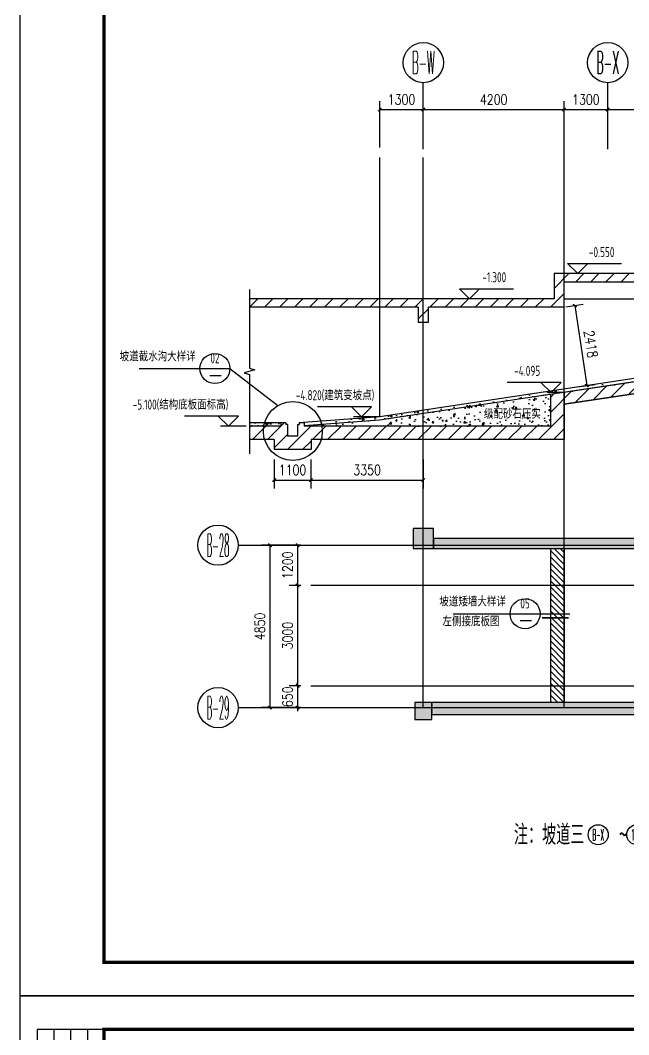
# Model space of a CAD drawing. Header units: millimetres. Extents: x -41781 to 68020, y 189188 to 426788.
# Drawn here: x -16080 to 2068, y 366231 to 396509 of the extents above; entities that cross this region are included whole.
import ezdxf
from ezdxf.enums import TextEntityAlignment as Align

# ---------------------------------------------------------------- set-up
doc = ezdxf.new("R2010")
doc.units = ezdxf.units.MM
doc.header["$LTSCALE"] = 1000
doc.header["$PDMODE"] = 35
doc.header["$PDSIZE"] = 200
for name, color, linetype in [('AXIS', 3, 'Continuous'), ('B-TEXT', 3, 'Continuous'), ('COLU', 7, 'Continuous'), ('HATCH', 7, 'Continuous'), ('h填实-柱墙', 254, 'Continuous'), ('h斜线-墙', 7, 'Continuous'), ('L-AXIS', 3, 'Continuous'), ('L-dote', 253, 'Continuous'), ('TEXT', 7, 'Continuous'), ('WALL', 3, 'Continuous'), ('图框', 4, 'Continuous')]:
    doc.layers.add(name, color=color, linetype=linetype)
doc.styles.add('_TCH_AXIS', font='COMPLEX', dxfattribs={"bigfont": 'GBCBIG'})
doc.styles.add('COMPLEX', font='tssdeng.shx', dxfattribs={"width": 0.7, "bigfont": 'tssdchn.shx'})
doc.styles.add('DIM_FONT', font='SIMPLEX.shx', dxfattribs={"width": 0.8})
doc.styles.add('TSSD_Label', font='Tssdeng.shx', dxfattribs={"width": 0.7, "bigfont": 'hztxt.shx'})
doc.styles.add('TSSD_REIN', font='Tssdeng.shx', dxfattribs={"width": 0.7, "bigfont": 'hztxt.shx'})
doc.dimstyles.new('DIMN', dxfattribs={"dimtxt": 300, "dimasz": 100, "dimexe": 250, "dimexo": 300, "dimgap": 150, "dimtad": 1, "dimdec": 0, "dimzin": 0, "dimdsep": 46, "dimtxsty": 'DIM_FONT', "dimblk": 'ARCHTICK', "dimcen": 0.09, "dimclrt": 7, "dimazin": 2, "dimtfac": 1, "dimtdec": 0, "dimtix": 1, "dimtmove": 2, "dimatfit": 3, "dimfxl": 1, "dimtolj": 1, "dimtzin": 0, "dimarcsym": 0})
pattern_1 = [(45, (-2006.8, 955.92), (-224.5064, 224.5064), [])]
pattern_2 = [(50, (-2006.8, 955.9), (546.554, -47.81726), [57.15, -628.65]), (355, (-2006.8, 955.9), (-105.7285, 573.1699), [45.72, -502.92]), (100.451, (-1961.25, 951.94), (440.8275, 525.35006), [48.57, -534.27]), (46.1842, (-2006.8, 1108.3), (813.2371, -126.127), [85.725, -942.975]), (96.6356, (-1939, 1097.8), (712.2127, 742.2767), [72.855, -801.405]), (351.184, (-2006.8, 1108.3), (712.2138, 742.2754), [68.58, -754.38]), (21, (-1930.6, 1070.2), (454.84464, -306.79656), [57.15, -628.65]), (326, (-1930.6, 1070.2), (185.4061, 552.5639), [45.72, -502.92]), (71.4514, (-1892.7, 1044.65), (640.2495, 245.7686), [48.57, -534.27]), (37.5, (-2006.8, 955.92), (9.26581, 253.66512), [0, -496.824, 0, -510.54, 0, -504.825]), (7.5, (-2006.8, 955.92), (200.45899, 300.54172), [0, -291.084, 0, -485.394, 0, -192.405]), (327.5, (-2176.72, 955.92), (406.77179, -17.18623), [0, -190.5, 0, -594.36, 0, -788.67]), (317.5, (-2252.92, 955.92), (444.38754, 76.27947), [0, -247.65, 0, -394.716, 0, -560.07])]

# ---------------------------------------------------------------- blocks, each defined once
blk = doc.blocks.new('A$C35F87531')
at = {"layer": '图框'}
for p, q in [((500, 58400), (500, 43400)), ((2500, 58400), (500, 58400)), ((1000, 58400), (1000, 43400)), ((1500, 58400), (1500, 43400)), ((2000, 58400), (2000, 43400))]:
    blk.add_line(p, q, dxfattribs=at)
blk.add_lwpolyline([(0, 0), (0, 59400), (84100, 59400), (84100, 0)], close=True, dxfattribs=at)
at = {"layer": '图框', "const_width": 100}
blk.add_lwpolyline([(2500, 1000), (83100, 1000), (83100, 58400), (2500, 58400)], close=True, dxfattribs=at)
blk = doc.blocks.new('_ArchTick')
at = {"color": 0, "linetype": 'ByBlock', "const_width": 0.4}
blk.add_lwpolyline([(-0.5, -0.5), (0.5, 0.5)], dxfattribs=at)
blk = doc.blocks.new('*D46')
at = {"layer": 'AXIS', "color": 0, "linetype": 'ByBlock', "lineweight": -2}
for p, q in [((-4059, 392711), (-4059, 394094)), ((141, 392711), (141, 394094)), ((-4059, 393844), (141, 393844))]:
    blk.add_line(p, q, dxfattribs=at)
at = {"layer": 'Defpoints', "color": 0, "linetype": 'ByBlock'}
for p in [(141, 393844), (-4059, 392411), (141, 392411)]:
    blk.add_point(p, dxfattribs=at)
at = {"layer": 'AXIS', "color": 0, "linetype": 'ByBlock', "lineweight": -2, "xscale": 100, "yscale": 100, "zscale": 100, "rotation": 180}
blk.add_blockref('_ArchTick', (-4059, 393844), dxfattribs=at)
at = {"layer": 'AXIS', "color": 0, "linetype": 'ByBlock', "lineweight": -2, "xscale": 100, "yscale": 100, "zscale": 100}
blk.add_blockref('_ArchTick', (141, 393844), dxfattribs=at)
at = {"layer": 'AXIS', "color": 7, "linetype": 'ByBlock', "insert": (-1959, 394144), "char_height": 300, "attachment_point": 5, "style": 'DIM_FONT'}
blk.add_mtext('\\A1;4200', dxfattribs=at)
blk = doc.blocks.new('_AXISO')
blk.add_circle((0, 0), 0.5)
at = {"layer": 'B-TEXT', "style": 'COMPLEX', "width": 1.450893}
blk.add_attdef('A', text='', height=0.56, dxfattribs=at).set_placement((0.249375, -0.28), (0.749375, -0.28), align=Align.FIT)
blk = doc.blocks.new('*D52')
at = {"layer": 'AXIS', "color": 0, "linetype": 'ByBlock', "lineweight": -2}
for p, q in [((1441, 392711), (1441, 394094)), ((4891, 392711), (4891, 394094)), ((1441, 393844), (4891, 393844))]:
    blk.add_line(p, q, dxfattribs=at)
at = {"layer": 'Defpoints', "color": 0, "linetype": 'ByBlock'}
for p in [(4891, 393844), (1441, 392411), (4891, 392411)]:
    blk.add_point(p, dxfattribs=at)
at = {"layer": 'AXIS', "color": 0, "linetype": 'ByBlock', "lineweight": -2, "xscale": 100, "yscale": 100, "zscale": 100, "rotation": 180}
blk.add_blockref('_ArchTick', (1441, 393844), dxfattribs=at)
at = {"layer": 'AXIS', "color": 0, "linetype": 'ByBlock', "lineweight": -2, "xscale": 100, "yscale": 100, "zscale": 100}
blk.add_blockref('_ArchTick', (4891, 393844), dxfattribs=at)
at = {"layer": 'AXIS', "color": 7, "linetype": 'ByBlock', "insert": (3166, 394144), "char_height": 300, "attachment_point": 5, "style": 'DIM_FONT'}
blk.add_mtext('\\A1;3450', dxfattribs=at)
blk = doc.blocks.new('*D53')
at = {"layer": 'AXIS', "color": 0, "linetype": 'ByBlock', "lineweight": -2}
for p, q in [((-7917, 380843), (-8884, 380843)), ((-8634, 380843), (-8634, 375993)), ((-7917, 375993), (-8884, 375993))]:
    blk.add_line(p, q, dxfattribs=at)
at = {"layer": 'Defpoints', "color": 0, "linetype": 'ByBlock'}
for p in [(-7617, 380843), (-8634, 375993), (-7617, 375993)]:
    blk.add_point(p, dxfattribs=at)
at = {"layer": 'AXIS', "color": 0, "linetype": 'ByBlock', "lineweight": -2, "xscale": 100, "yscale": 100, "zscale": 100}
for p, rotation in [((-8634, 380843), 90), ((-8634, 375993), 270)]:
    blk.add_blockref('_ArchTick', p, dxfattribs=dict(at, rotation=rotation))
at = {"layer": 'AXIS', "color": 7, "linetype": 'ByBlock', "insert": (-8934, 378418), "char_height": 300, "attachment_point": 5, "rotation": 90, "style": 'DIM_FONT'}
blk.add_mtext('\\A1;4850', dxfattribs=at)
blk = doc.blocks.new('*D54')
at = {"layer": 'AXIS', "color": 0, "linetype": 'ByBlock', "lineweight": -2}
for p, q in [((141, 392711), (141, 394094)), ((1441, 392711), (1441, 394094)), ((141, 393844), (1441, 393844))]:
    blk.add_line(p, q, dxfattribs=at)
at = {"layer": 'Defpoints', "color": 0, "linetype": 'ByBlock'}
for p in [(1441, 393844), (141, 392411), (1441, 392411)]:
    blk.add_point(p, dxfattribs=at)
at = {"layer": 'AXIS', "color": 0, "linetype": 'ByBlock', "lineweight": -2, "xscale": 100, "yscale": 100, "zscale": 100, "rotation": 180}
blk.add_blockref('_ArchTick', (141, 393844), dxfattribs=at)
at = {"layer": 'AXIS', "color": 0, "linetype": 'ByBlock', "lineweight": -2, "xscale": 100, "yscale": 100, "zscale": 100}
blk.add_blockref('_ArchTick', (1441, 393844), dxfattribs=at)
at = {"layer": 'AXIS', "color": 7, "linetype": 'ByBlock', "insert": (791, 394144), "char_height": 300, "attachment_point": 5, "style": 'DIM_FONT'}
blk.add_mtext('\\A1;1300', dxfattribs=at)
blk = doc.blocks.new('*D55')
at = {"layer": 'AXIS', "color": 0, "linetype": 'ByBlock', "lineweight": -2}
for p, q in [((-5359, 392711), (-5359, 394094)), ((-4059, 392711), (-4059, 394094)), ((-5359, 393844), (-4059, 393844))]:
    blk.add_line(p, q, dxfattribs=at)
at = {"layer": 'Defpoints', "color": 0, "linetype": 'ByBlock'}
for p in [(-4059, 393844), (-5359, 392411), (-4059, 392411)]:
    blk.add_point(p, dxfattribs=at)
at = {"layer": 'AXIS', "color": 0, "linetype": 'ByBlock', "lineweight": -2, "xscale": 100, "yscale": 100, "zscale": 100, "rotation": 180}
blk.add_blockref('_ArchTick', (-5359, 393844), dxfattribs=at)
at = {"layer": 'AXIS', "color": 0, "linetype": 'ByBlock', "lineweight": -2, "xscale": 100, "yscale": 100, "zscale": 100}
blk.add_blockref('_ArchTick', (-4059, 393844), dxfattribs=at)
at = {"layer": 'AXIS', "color": 7, "linetype": 'ByBlock', "insert": (-4709, 394144), "char_height": 300, "attachment_point": 5, "style": 'DIM_FONT'}
blk.add_mtext('\\A1;1300', dxfattribs=at)
blk = doc.blocks.new('*D56')
at = {"layer": 'AXIS', "color": 0, "linetype": 'ByBlock', "lineweight": -2}
for p, q in [((-8509, 383397), (-8509, 382537)), ((-7409, 383397), (-7409, 382537)), ((-8509, 382787), (-7409, 382787))]:
    blk.add_line(p, q, dxfattribs=at)
at = {"layer": 'Defpoints', "color": 0, "linetype": 'ByBlock'}
for p in [(-8509, 383697), (-7409, 383697), (-7409, 382787)]:
    blk.add_point(p, dxfattribs=at)
at = {"layer": 'AXIS', "color": 0, "linetype": 'ByBlock', "lineweight": -2, "xscale": 100, "yscale": 100, "zscale": 100, "rotation": 180}
blk.add_blockref('_ArchTick', (-8509, 382787), dxfattribs=at)
at = {"layer": 'AXIS', "color": 0, "linetype": 'ByBlock', "lineweight": -2, "xscale": 100, "yscale": 100, "zscale": 100}
blk.add_blockref('_ArchTick', (-7409, 382787), dxfattribs=at)
at = {"layer": 'AXIS', "color": 7, "linetype": 'ByBlock', "insert": (-7959, 383087), "char_height": 300, "attachment_point": 5, "style": 'DIM_FONT'}
blk.add_mtext('\\A1;1100', dxfattribs=at)
blk = doc.blocks.new('*D57')
at = {"layer": 'AXIS', "color": 0, "linetype": 'ByBlock', "lineweight": -2}
for p, q in [((-7409, 383397), (-7409, 382537)), ((-4059, 383397), (-4059, 382537)), ((-7409, 382787), (-4059, 382787))]:
    blk.add_line(p, q, dxfattribs=at)
at = {"layer": 'Defpoints', "color": 0, "linetype": 'ByBlock'}
for p in [(-7409, 383697), (-4059, 383697), (-4059, 382787)]:
    blk.add_point(p, dxfattribs=at)
at = {"layer": 'AXIS', "color": 0, "linetype": 'ByBlock', "lineweight": -2, "xscale": 100, "yscale": 100, "zscale": 100, "rotation": 180}
blk.add_blockref('_ArchTick', (-7409, 382787), dxfattribs=at)
at = {"layer": 'AXIS', "color": 0, "linetype": 'ByBlock', "lineweight": -2, "xscale": 100, "yscale": 100, "zscale": 100}
blk.add_blockref('_ArchTick', (-4059, 382787), dxfattribs=at)
at = {"layer": 'AXIS', "color": 7, "linetype": 'ByBlock', "insert": (-5734, 383087), "char_height": 300, "attachment_point": 5, "style": 'DIM_FONT'}
blk.add_mtext('\\A1;3350', dxfattribs=at)
blk = doc.blocks.new('*D58')
at = {"layer": 'AXIS', "color": 0, "linetype": 'ByBlock', "lineweight": -2}
for p, q in [((191, 387955), (709, 388032)), ((462, 387995), (821, 385604)), ((550, 385564), (1068, 385642))]:
    blk.add_line(p, q, dxfattribs=at)
at = {"layer": 'Defpoints', "color": 0, "linetype": 'ByBlock'}
for p in [(-106, 387910), (253, 385519), (821, 385604)]:
    blk.add_point(p, dxfattribs=at)
at = {"layer": 'AXIS', "color": 0, "linetype": 'ByBlock', "lineweight": -2, "xscale": 100, "yscale": 100, "zscale": 100}
for p, rotation in [((462, 387995), 98.53412902523708), ((821, 385604), 278.5341290252371)]:
    blk.add_blockref('_ArchTick', p, dxfattribs=dict(at, rotation=rotation))
at = {"layer": 'AXIS', "color": 7, "linetype": 'ByBlock', "insert": (938, 386844), "char_height": 300, "attachment_point": 5, "rotation": 278.5341, "style": 'DIM_FONT'}
blk.add_mtext('\\A1;2418', dxfattribs=at)
blk = doc.blocks.new('*D100')
at = {"layer": 'AXIS', "color": 0, "linetype": 'ByBlock', "lineweight": -2}
for p, q in [((-7712, 380843), (-8057, 380843)), ((-7807, 380843), (-7807, 379643)), ((-7712, 379643), (-8057, 379643))]:
    blk.add_line(p, q, dxfattribs=at)
at = {"layer": 'Defpoints', "color": 0, "linetype": 'ByBlock'}
for p in [(-7412, 380843), (-7807, 379643), (-7412, 379643)]:
    blk.add_point(p, dxfattribs=at)
at = {"layer": 'AXIS', "color": 0, "linetype": 'ByBlock', "lineweight": -2, "xscale": 100, "yscale": 100, "zscale": 100}
for p, rotation in [((-7807, 380843), 90), ((-7807, 379643), 270)]:
    blk.add_blockref('_ArchTick', p, dxfattribs=dict(at, rotation=rotation))
at = {"layer": 'AXIS', "color": 7, "linetype": 'ByBlock', "insert": (-8107, 380243), "char_height": 300, "attachment_point": 5, "rotation": 90, "style": 'DIM_FONT'}
blk.add_mtext('\\A1;1200', dxfattribs=at)
blk = doc.blocks.new('*D101')
at = {"layer": 'AXIS', "color": 0, "linetype": 'ByBlock', "lineweight": -2}
for p, q in [((-7712, 379643), (-8057, 379643)), ((-7807, 379643), (-7807, 376643)), ((-7712, 376643), (-8057, 376643))]:
    blk.add_line(p, q, dxfattribs=at)
at = {"layer": 'Defpoints', "color": 0, "linetype": 'ByBlock'}
for p in [(-7412, 379643), (-7807, 376643), (-7412, 376643)]:
    blk.add_point(p, dxfattribs=at)
at = {"layer": 'AXIS', "color": 0, "linetype": 'ByBlock', "lineweight": -2, "xscale": 100, "yscale": 100, "zscale": 100}
for p, rotation in [((-7807, 379643), 90), ((-7807, 376643), 270)]:
    blk.add_blockref('_ArchTick', p, dxfattribs=dict(at, rotation=rotation))
at = {"layer": 'AXIS', "color": 7, "linetype": 'ByBlock', "insert": (-8107, 378143), "char_height": 300, "attachment_point": 5, "rotation": 90, "style": 'DIM_FONT'}
blk.add_mtext('\\A1;3000', dxfattribs=at)
blk = doc.blocks.new('*D102')
at = {"layer": 'AXIS', "color": 0, "linetype": 'ByBlock', "lineweight": -2}
for p, q in [((-7807, 376643), (-7807, 376743)), ((-7712, 376643), (-8057, 376643)), ((-7807, 376643), (-7807, 375993)), ((-7712, 375993), (-8057, 375993)), ((-7807, 375993), (-7807, 375893))]:
    blk.add_line(p, q, dxfattribs=at)
at = {"layer": 'Defpoints', "color": 0, "linetype": 'ByBlock'}
for p in [(-7412, 376643), (-7807, 375993), (-7412, 375993)]:
    blk.add_point(p, dxfattribs=at)
at = {"layer": 'AXIS', "color": 0, "linetype": 'ByBlock', "lineweight": -2, "xscale": 100, "yscale": 100, "zscale": 100}
for p, rotation in [((-7807, 376643), 270), ((-7807, 375993), 90)]:
    blk.add_blockref('_ArchTick', p, dxfattribs=dict(at, rotation=rotation))
at = {"layer": 'AXIS', "color": 7, "linetype": 'ByBlock', "insert": (-8107, 376318), "char_height": 300, "attachment_point": 5, "rotation": 90, "style": 'DIM_FONT'}
blk.add_mtext('\\A1;650', dxfattribs=at)

msp = doc.modelspace()

# ---------------------------------------------------------------- hatches: boundary and pattern name
at = {"layer": 'HATCH'}
h = msp.add_hatch(dxfattribs=at)
h.set_pattern_fill('ANSI31', color=256, scale=100, style=0)
h.set_pattern_definition(pattern_1)
h.paths.add_polyline_path([(-9245.2, 388197.2), (-9245.2, 387947.2), (-4208.6, 387947.2), (-4208.6, 387497.2), (-3908.6, 387497.2), (-3908.6, 387947.2), (141.4, 387947.2), (141.4, 388697.2), (5191.4, 388697.2), (5191.4, 389397.2), (4891.4, 389397.2), (4891.4, 388947.2), (-158.6, 388947.2), (-158.6, 388197.2)])
h = msp.add_hatch(dxfattribs=at)
h.set_pattern_fill('ANSI31', color=256, scale=100, style=0)
h.set_pattern_definition(pattern_1)
h.paths.add_polyline_path([(11391.4, 386736.8), (11391.4, 386290.7), (11791.4, 386290.7), (11791.4, 386847.4), (16491.4, 387552.6), (16491.4, 387056), (16891.4, 387056), (16891.4, 387612.7), (22491.4, 388447.6), (22491.4, 387950.9), (22891.4, 387950.9), (22891.4, 388509.6), (25874.4, 388795.8), (25874.4, 388297.2), (26274.4, 388297.2), (26274.4, 388598.9), (26874.4, 388598.9), (26874.4, 389198.9), (26724.4, 389198.9), (26724.4, 389148.9), (26674.4, 389148.9), (26674.4, 388798.9), (26274.4, 388798.9), (26274.4, 389148.9), (26224.4, 389148.9), (26224.4, 389198.9), (26074.4, 389198.9), (26074.4, 389097.2), (25874.4, 389097.2), (22591.4, 388771.4), (5041.4, 386137.8), (5041.4, 386237.8), (4891.4, 386215.3), (4891.4, 386164.7), (4841.4, 386157.2), (4841.4, 385960.3), (4541.4, 385960.3), (4541.4, 386112.2), (4491.4, 386104.7), (4491.4, 386155.3), (4341.4, 386132.8), (4341.4, 385960.3), (3858.6, 385960.3), (-258.6, 385342.5), (-258.6, 384397.2), (-7608.6, 384397.2), (-7608.6, 384497.2), (-7758.6, 384497.2), (-7758.6, 384447.2), (-7808.6, 384447.2), (-7808.6, 384097.2), (-8108.6, 384097.2), (-8108.6, 384447.2), (-8158.6, 384447.2), (-8158.6, 384497.2), (-8308.6, 384497.2), (-8308.6, 384397.2), (-9245.2, 384397.2), (-9245.2, 383997.2), (-8508.6, 383997.2), (-8508.6, 383697.2), (-7408.6, 383697.2), (-7408.6, 383997.2), (141.4, 383997.2), (141.4, 385048.6), (3884.7, 385610.3), (4891.4, 385610.3), (4891.4, 385322.8), (5291.4, 385322.8), (5291.4, 385821.4)])
h = msp.add_hatch(dxfattribs=at)
h.set_pattern_fill('AR-CONC', color=256, scale=3, style=0)
h.set_pattern_definition(pattern_2)
h.paths.add_polyline_path([(3858.6, 385960.3), (4341.4, 385960.3), (4341.4, 386132.8), (-5358.6, 384677.2), (-7608.6, 384508.4), (-7608.6, 384408.2), (-5362.3, 384576.6)])
h = msp.add_hatch(dxfattribs=at)
h.set_pattern_fill('AR-CONC', color=256, scale=3, style=0)
h.set_pattern_definition(pattern_2)
h.paths.add_polyline_path([(-5362.3, 384576.6), (-7093.6, 384446.8, -0.0143828), (-7083.6, 384397.2), (-258.6, 384397.2), (-258.6, 385342.5)])
h.paths.add_polyline_path([(-1841.4, 384461.4), (-478.2, 384461.4), (-478.2, 384890.1), (-1841.4, 384890.1)], flags=24)
h = msp.add_hatch(dxfattribs=at)
h.set_pattern_fill('AR-CONC', color=256, scale=3, style=0)
h.set_pattern_definition(pattern_2)
h.paths.add_polyline_path([(-8308.6, 384497.2), (-9245.2, 384497.2), (-9245.2, 384397.2), (-8308.6, 384397.2)])
at = {"layer": 'h填实-柱墙'}
for points in [[(-4358.6, 380743.3), (-3758.6, 380743.3), (-3758.6, 381343.3), (-4358.6, 381343.3)], [(4791.4, 380743.3), (4791.4, 381043.3), (-3758.6, 381043.3), (-3758.6, 380743.3)], [(-4308.6, 376143.3), (-4308.6, 375643.3), (-3808.6, 375643.3), (-3808.6, 376143.3)], [(4841.4, 375793.3), (4841.4, 376143.3), (-3758.6, 376143.3), (-3758.6, 375793.3)]]:
    msp.add_hatch(color=256, dxfattribs=at).paths.add_polyline_path(points)
at = {"layer": 'h斜线-墙'}
h = msp.add_hatch(dxfattribs=at)
h.set_pattern_fill('ANSI31', color=256, scale=40, angle=-90, style=0)
h.set_pattern_definition([(315, (-2206.79, 955.92), (89.80256, 89.80256), [])])
h.paths.add_polyline_path([(-258.6, 380743.3), (141.4, 380743.3), (141.4, 376143.3), (-258.6, 376143.3)])

# ---------------------------------------------------------------- linework, layer by layer
at = {"layer": 'COLU'}
for points in [[(-4358.6, 380743.3), (-3758.6, 380743.3), (-3758.6, 381343.3), (-4358.6, 381343.3)], [(-4308.6, 376143.3), (-4308.6, 375643.3), (-3808.6, 375643.3), (-3808.6, 376143.3)]]:
    msp.add_lwpolyline(points, close=True, dxfattribs=at)
at = {"layer": 'HATCH'}
for p, q in [((4891.4, 388947.2), (-158.6, 388947.2)), ((-158.6, 388947.2), (-158.6, 388197.2)), ((5191.4, 388697.2), (141.4, 388697.2)), ((141.4, 387947.2), (141.4, 388697.2)), ((-158.6, 388197.2), (-9245.2, 388197.2)), ((-4208.6, 387947.2), (-9245.2, 387947.2)), ((-4208.6, 387947.2), (-4208.6, 387497.2)), ((141.4, 387947.2), (-3908.6, 387947.2)), ((-3908.6, 387497.2), (-3908.6, 387947.2)), ((-4208.6, 387497.2), (-3908.6, 387497.2)), ((4491.4, 386155.3), (-5358.6, 384677.2)), ((3858.6, 385960.3), (-5362.3, 384576.6)), ((3884.7, 385610.3), (141.4, 385048.6)), ((-258.6, 384397.2), (-258.6, 385342.5)), ((141.4, 385048.6), (141.4, 383997.2)), ((-5358.6, 384677.2), (-7758.6, 384497.2)), ((-5362.3, 384576.6), (-7608.6, 384408.2)), ((-8158.6, 384497.2), (-9245.2, 384497.2)), ((-8308.6, 384397.2), (-9245.2, 384397.2)), ((-8308.6, 384497.2), (-8308.6, 384397.2)), ((-8158.6, 384497.2), (-8158.6, 384447.2)), ((-8108.6, 384447.2), (-8158.6, 384447.2)), ((-8108.6, 384447.2), (-8108.6, 384097.2)), ((-7808.6, 384447.2), (-7808.6, 384097.2)), ((-7808.6, 384447.2), (-7758.6, 384447.2)), ((-7608.6, 384497.2), (-7758.6, 384497.2)), ((-7758.6, 384497.2), (-7758.6, 384447.2)), ((-7608.6, 384497.2), (-7608.6, 384397.2)), ((-258.6, 384397.2), (-7608.6, 384397.2)), ((-8508.6, 383997.2), (-9245.2, 383997.2)), ((-8508.6, 383997.2), (-8508.6, 383697.2)), ((-7808.6, 384097.2), (-8108.6, 384097.2)), ((-7408.6, 383997.2), (-7408.6, 383697.2)), ((141.4, 383997.2), (-7408.6, 383997.2)), ((-7408.6, 383697.2), (-8508.6, 383697.2))]:
    msp.add_line(p, q, dxfattribs=at)
msp.add_lwpolyline([(-9245.2, 388470.2), (-9245.2, 386123.6), (-9085.9, 386072.9), (-9404.4, 385986.1), (-9245.2, 385935.4), (-9245.2, 383572)], dxfattribs=at)
at = {"layer": 'h填实-柱墙', "color": 5, "lineweight": 30}
msp.add_lwpolyline([(141.4, 385402.5), (141.4, 388197.2), (5191.4, 388197.2), (5191.4, 389197.2), (25384.1, 389197.2), (23893.4, 388966.7), (22591.4, 388771.4), (141.4, 385402.5)], dxfattribs=at)
at = {"layer": 'h填实-柱墙', "color": 2, "lineweight": 30}
for points in [[(3858.6, 385960.3), (141.4, 385402.5), (141.4, 385048.6)], [(141.4, 385048.6), (3884.7, 385610.3)]]:
    msp.add_lwpolyline(points, dxfattribs=at)
at = {"layer": 'L-AXIS'}
for p, q in [((-4058.6, 392660.6), (-4058.6, 394646.1)), ((1441.4, 392660.6), (1441.4, 394646.1)), ((-9581.8, 380843.3), (-7412.4, 380843.3)), ((-9581.8, 380843.3), (-7412.4, 380843.3)), ((-9581.8, 380843.3), (-7412.4, 380843.3)), ((-9581.8, 380843.3), (-7412.4, 380843.3)), ((-9581.8, 380843.3), (-7412.4, 380843.3)), ((-9581.8, 380843.3), (-7412.4, 380843.3)), ((-9581.8, 375993.3), (-7412.4, 375993.3)), ((-9581.8, 375993.3), (-7412.4, 375993.3)), ((-9581.8, 375993.3), (-7412.4, 375993.3))]:
    msp.add_line(p, q, dxfattribs=at)
at = {"layer": 'L-dote', "ltscale": 10}
for p, q in [((141.4, 375993.3), (141.4, 392731.1)), ((-5358.6, 384677.2), (-5358.6, 392410.6)), ((-4058.6, 375993.3), (-4058.6, 392410.6)), ((-7412.4, 380843.3), (25791.4, 380843.3)), ((26274.4, 379643.1), (-7412.4, 379643.1)), ((-7412.4, 376643.1), (26274.4, 376643.1)), ((-7412.4, 375993.3), (26274.4, 375993.3))]:
    msp.add_line(p, q, dxfattribs=at)
at = {"layer": 'TEXT', "color": 2}
for p, q in [((-12538.3, 386114.6), (-9826.2, 386114.6)), ((-9826.2, 386114.6), (-8393.4, 385007.7)), ((-10424.5, 385909.9), (-10085, 385909.9)), ((141.4, 385402.5), (-377.1, 385402.5)), ((-5370.7, 384676.3), (-6136.5, 384676.3)), ((-9340.5, 384397.2), (-10106.3, 384397.2)), ((-3172.8, 378796.4), (311.4, 378796.4)), ((-1171, 378591.6), (-831.5, 378591.6))]:
    msp.add_line(p, q, dxfattribs=at)
for points in [[(845.7, 389247.2), (545.7, 388947.2), (245.7, 389247.2), (1857.6, 389247.2)], [(-2381.9, 388497.2), (-2681.9, 388197.2), (-2981.9, 388497.2), (-1370, 388497.2)], [(-548.9, 385702.5), (-248.9, 385402.5), (51.1, 385702.5), (-1560.8, 385702.5)], [(-6204.6, 384976.3), (-5904.6, 384676.3), (-5604.6, 384976.3), (-7216.6, 384976.3)], [(-10174.4, 384697.2), (-9874.4, 384397.2), (-9574.4, 384697.2), (-11186.3, 384697.2)]]:
    msp.add_lwpolyline(points, dxfattribs=at)
at = {"layer": 'TEXT', "color": 2, "const_width": 50}
msp.add_lwpolyline([(-518.3, 378671.1), (278.9, 378671.1)], dxfattribs=at)
at = {"layer": 'TEXT', "color": 2}
for centre, radius in [((-10274.9, 386114.6), 448.7), ((-7950.4, 384247.8), 879.6), ((-1021.5, 378796.4), 448.7)]:
    msp.add_circle(centre, radius, dxfattribs=at)
at = {"layer": 'WALL'}
for points in [[(4791.4, 380743.3), (4791.4, 381043.3), (-3758.6, 381043.3), (-3758.6, 380743.3)], [(-258.6, 380743.3), (141.4, 380743.3), (141.4, 376143.3), (-258.6, 376143.3)], [(4791.4, 375793.3), (4791.4, 376143.3), (-3808.6, 376143.3), (-3808.6, 375793.3)]]:
    msp.add_lwpolyline(points, close=True, dxfattribs=at)

# ---------------------------------------------------------------- block references
at = {"layer": 'L-AXIS'}
ref = msp.add_blockref('_AXISO', (-4058.6, 395246.1), dxfattribs=dict(at, xscale=1199.999999999998, yscale=1200, zscale=1200, rotation=359.9996457873818))
ref.add_attrib('A', 'B-W', dxfattribs={"color": 7, "height": 678.82, "rotation": 359.99965, "style": '_TCH_AXIS', "width": 0.3}).set_placement((-4398, 394906.7), (-3719.2, 394906.7), align=Align.FIT)
ref = msp.add_blockref('_AXISO', (1441.4, 395246.1), dxfattribs=dict(at, xscale=1199.999999999998, yscale=1200, zscale=1200, rotation=359.9996457873818))
ref.add_attrib('A', 'B-X', dxfattribs={"color": 7, "height": 678.82, "rotation": 359.99965, "style": '_TCH_AXIS', "width": 0.318182}).set_placement((1102, 394906.7), (1780.8, 394906.7), align=Align.FIT)
ref = msp.add_blockref('_AXISO', (-10181.8, 380843.3), dxfattribs=dict(at, xscale=1199.999999999998, yscale=1200, zscale=1200, rotation=359.9996457873818))
ref.add_attrib('A', 'B-28', dxfattribs={"color": 7, "height": 678.82, "rotation": 359.99965, "style": '_TCH_AXIS', "width": 0.256098}).set_placement((-10521.2, 380503.9), (-9842.4, 380503.8), align=Align.FIT)
ref = msp.add_blockref('_AXISO', (-10181.8, 375993.3), dxfattribs=dict(at, xscale=1199.999999999998, yscale=1200, zscale=1200, rotation=359.9996457873818))
ref.add_attrib('A', 'B-29', dxfattribs={"color": 7, "height": 678.82, "rotation": 359.99965, "style": '_TCH_AXIS', "width": 0.256098}).set_placement((-10521.2, 375653.9), (-9842.4, 375653.8), align=Align.FIT)
ref = msp.add_blockref('_AXISO', (1158.5, 372199.9), dxfattribs=dict(at, xscale=599.9999999999989, yscale=600, zscale=600, rotation=359.9996457873791))
ref.add_attrib('A', 'B-X', dxfattribs={"color": 7, "height": 339.41, "rotation": 359.99965, "style": '_TCH_AXIS', "width": 0.318182}).set_placement((988.8, 372030.2), (1328.2, 372030.2), align=Align.FIT)
ref = msp.add_blockref('_AXISO', (2310.9, 372199.9), dxfattribs=dict(at, xscale=599.9999999999989, yscale=600, zscale=600, rotation=359.9996457873791))
ref.add_attrib('A', '1-A', dxfattribs={"color": 7, "height": 339.41, "rotation": 359.99965, "style": '_TCH_AXIS', "width": 0.355932}).set_placement((2141.2, 372030.2), (2480.6, 372030.2), align=Align.FIT)
at = {"layer": '图框'}
for p in [(-16079.8, 367388.1), (-16079.8, 307988.1)]:
    msp.add_blockref('A$C35F87531', p, dxfattribs=at)

# ---------------------------------------------------------------- texts
at = {"layer": 'TEXT', "color": 2, "style": 'TSSD_Label', "width": 0.7}
for s, p in [('-0.550', (1641.5, 389350.7)), ('-1.300', (-1586.1, 388600.7)), ('坡道截水沟大样详', (-10848.1, 386240.2)), ('02', (-10135.9, 386182.3)), ('-4.095', (-572.3, 385806)), ('-4.820(建筑变坡点)', (-5522, 385079.8)), ('-5.100(结构底板面标高)', (-9877.2, 384800.7)), ('级配砂石压实', (-549.6, 384523.4)), ('坡道矮墙大样详', (-1594.6, 378922)), ('05', (-882.4, 378864)), ('左侧接底板图', (-1786, 378331.2))]:
    msp.add_text(s, height=300, dxfattribs=at).set_placement(p, align=Align.BOTTOM_RIGHT)
at = {"layer": 'TEXT', "style": 'TSSD_REIN', "width": 0.7}
msp.add_text('注：坡道三    ~   轴板厚350，   ~   轴板厚300，板筋均为%%13214@150双面双向拉通', height=600, dxfattribs=at).set_placement((-1355.2, 371898))

# ---------------------------------------------------------------- dimensions: what is measured, and where the dimension line sits
at = {"layer": 'AXIS', "linetype": 'ByBlock'}
for base, p1, p2, picture, middle in [((-4058.6, 393844.5), (-5358.6, 392410.6), (-4058.6, 392410.6), '*D55', (-4708.6, 394144.5)), ((141.4, 393844.5), (-4058.6, 392410.6), (141.4, 392410.6), '*D46', (-1958.6, 394144.5)), ((1441.4, 393844.5), (141.4, 392410.6), (1441.4, 392410.6), '*D54', (791.4, 394144.5)), ((4891.4, 393844.5), (1441.4, 392410.6), (4891.4, 392410.6), '*D52', (3166.4, 394144.5)), ((-7408.6, 382786.7), (-8508.6, 383697.2), (-7408.6, 383697.2), '*D56', (-7958.6, 383086.7)), ((-4058.6, 382786.7), (-7408.6, 383697.2), (-4058.6, 383697.2), '*D57', (-5733.6, 383086.7))]:
    dim = msp.add_linear_dim(base=base, p1=p1, p2=p2, dimstyle='DIMN', dxfattribs=at)
    dim.commit()
    dim.dimension.update_dxf_attribs({"geometry": picture, "text_midpoint": middle})
dim = msp.add_aligned_dim(p1=(-105.8, 387910.1), p2=(252.9, 385519.3), distance=574, dimstyle='DIMN', dxfattribs=at)
dim.commit()
dim.dimension.update_dxf_attribs({"geometry": '*D58', "text_midpoint": (937.9, 386844.4)})
for base, p1, p2, angle, picture, middle in [((-8633.7, 375993.3), (-7617, 380843.3), (-7617, 375993.3), 270, '*D53', (-8933.7, 378418.3)), ((-7807, 379643.1), (-7412.4, 380843.3), (-7412.4, 379643.1), 90, '*D100', (-8107, 380243.2)), ((-7807, 376643.1), (-7412.4, 379643.1), (-7412.4, 376643.1), 90, '*D101', (-8107, 378143.1)), ((-7807, 375993.3), (-7412.4, 376643.1), (-7412.4, 375993.3), 90, '*D102', (-8107, 376318.2))]:
    dim = msp.add_linear_dim(base=base, p1=p1, p2=p2, angle=angle, dimstyle='DIMN', dxfattribs=at)
    dim.commit()
    dim.dimension.update_dxf_attribs({"geometry": picture, "text_midpoint": middle})

doc.saveas('drawing.dxf')
